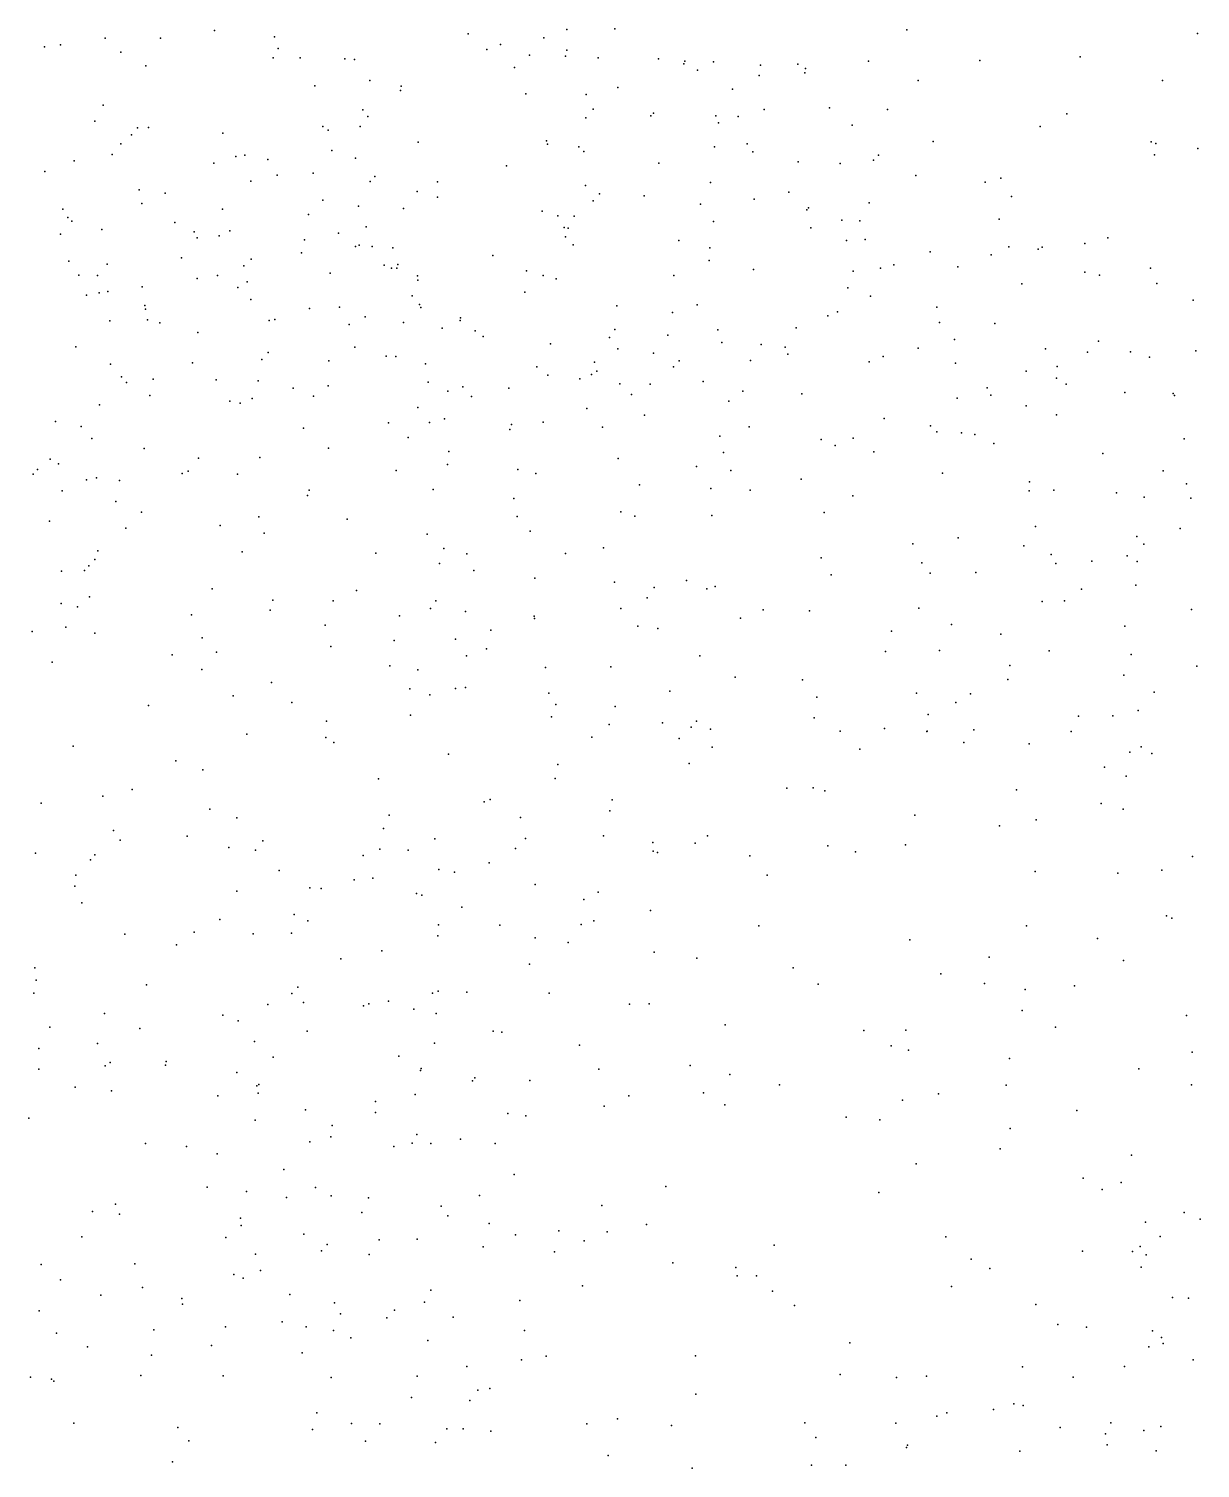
# Model space of a CAD drawing. Header units: metres. Extents: x -25 to 25, y -27.7 to 27.8.
# Drawn here: x 12.229 to 13.64, y -5.192 to -3.458 of the extents above; entities that cross this region are included whole.
import ezdxf

# ---------------------------------------------------------------- set-up
doc = ezdxf.new("R2010")
doc.units = ezdxf.units.M

msp = doc.modelspace()

# ---------------------------------------------------------------- linework, layer by layer
for p in [(12.453, -3.4604, 8.0291), (12.7584, -3.4642, 6.8579), (12.8772, -3.459, 15.157), (12.9349, -3.4582, 14.136), (13.2867, -3.4594, -16.5253), (13.6364, -3.464, -5.5021), (12.248, -3.4801, 16.5616), (12.2674, -3.4775, 2.4587), (12.3213, -3.4696, -4.3786), (12.3879, -3.4695, -8.8406), (12.5251, -3.4678, 8.3656), (12.5296, -3.4818, 11.6509), (12.7809, -3.4831, 7.2833), (12.7974, -3.4771, 7.0429), (12.8495, -3.4692, 16.3187), (12.8769, -3.484, -8.0964), (12.34, -3.4865, 11.6043), (12.5236, -3.4932, 7.7448), (12.5559, -3.4933, 8.964), (12.6097, -3.4943, 6.105), (12.6214, -3.4952, 16.42), (12.8323, -3.4899, 20.4424), (12.8753, -3.4912, -5.2179), (12.9147, -3.493, -7.2358), (12.9873, -3.4942, 11.0311), (13.0178, -3.5006, 11.2025), (13.0192, -3.4972, -16.2585), (13.0536, -3.4981, 10.5263), (13.1104, -3.5022, -0.7916), (13.1553, -3.5007, 20.4416), (13.2404, -3.4971, 14.0437), (13.3746, -3.4964, -11.4262), (13.4953, -3.4918, -16.8505), (12.37, -3.5027, 2.1837), (12.8142, -3.5048, 20.2612), (13.0343, -3.5081, 20.5799), (13.1087, -3.5143, -6.2864), (13.1638, -3.5112, 18.8585), (13.1646, -3.5062, 10.35), (12.5736, -3.527, 5.9329), (12.6397, -3.5204, -7.2974), (12.677, -3.5324, 6.6359), (12.6778, -3.5273, 6.4806), (12.8279, -3.5365, 11.6125), (12.9385, -3.529, 15.8619), (13.0767, -3.5308, 20.149), (13.3, -3.5204, 14.4969), (13.5942, -3.5205, 9.83), (12.3188, -3.5502, -7.5446), (12.9003, -3.5374, -7.8625), (13.1936, -3.5536, 14.6352), (12.3089, -3.5695, 2.6688), (12.6313, -3.5558, 18.6958), (12.6375, -3.5638, 7.4425), (12.8999, -3.5656, -6.1018), (12.9087, -3.555, 20.664), (12.9781, -3.5632, 14.9628), (12.9816, -3.5599, 16.0233), (13.0566, -3.563, 10.6989), (13.0596, -3.5715, 14.0565), (13.0833, -3.5639, 11.3666), (13.1149, -3.5554, -7.5926), (13.2634, -3.5554, 20.281), (13.4791, -3.5605, 10.0043), (12.353, -3.5861, 1.9467), (12.3599, -3.5773, 5.7433), (12.3734, -3.5772, -1.2859), (12.4629, -3.5841, -4.8169), (12.5831, -3.5758, 14.0829), (12.5899, -3.5805, 9.6527), (12.6281, -3.5758, 20.3865), (13.2207, -3.5744, 20.6255), (13.447, -3.5759, 18.8668), (12.34, -3.5966, 13.9657), (12.594, -3.6047, 9.0878), (12.6981, -3.5949, 20.6217), (12.8527, -3.5932, 5.4398), (12.854, -3.5973, -7.053), (12.8917, -3.6003, 18.7689), (12.8977, -3.606, 5.2248), (13.0548, -3.6004, 5.2335), (13.0943, -3.5967, 0.1689), (13.1009, -3.6063, 5.5571), (13.3183, -3.5941, 13.9019), (13.5808, -3.5945, -6.372), (13.5862, -3.5964, -11.566), (13.637, -3.6025, 13.5865), (12.2839, -3.6174, 10.1457), (12.3296, -3.6095, 18.6949), (12.4519, -3.6202, 8.0635), (12.4787, -3.6119, 18.6433), (12.4892, -3.6104, -8.2562), (12.517, -3.6156, 7.5676), (12.6225, -3.6141, 9.3392), (12.8045, -3.6234, 16.3137), (12.9877, -3.62, 5.664), (13.1555, -3.6184, 10.5241), (13.2064, -3.6203, -5.4189), (13.2463, -3.6163, 5.3001), (13.2523, -3.6105, 20.0873), (13.5849, -3.6102, 14.3633), (12.2487, -3.6299, 20.3052), (12.5282, -3.6345, 8.2457), (12.5718, -3.6323, -16.3094), (12.6458, -3.6362, 5.336), (13.2975, -3.635, 18.8265), (13.3997, -3.6382, 10.1812), (12.362, -3.6522, 20.1977), (12.3934, -3.6561, 7.7335), (12.4967, -3.6416, 2.0923), (12.6403, -3.642, 7.2031), (12.697, -3.6543, 19.9595), (12.7215, -3.6425, -5.1337), (12.8996, -3.6471, 5.824), (12.9165, -3.6568, 20.8077), (13.05, -3.6435, 5.0787), (13.1446, -3.655, 20.7651), (13.381, -3.643, 20.52), (12.2703, -3.6753, 11.4404), (12.3654, -3.6687, 16.5537), (12.4624, -3.6756, -7.2567), (12.5834, -3.6648, 11.5422), (12.6262, -3.672, 8.5739), (12.6805, -3.6747, 6.8236), (12.7215, -3.661, 5.1328), (12.9087, -3.6656, 15.1728), (12.9702, -3.6593, 16.1481), (13.0379, -3.6694, 18.7679), (13.1026, -3.6635, 14.7944), (13.1681, -3.6737, 11.1384), (13.2412, -3.6678, -0.1546), (13.4127, -3.6601, 5.3756), (12.2763, -3.6856, -16.3503), (12.281, -3.69, -4.1614), (12.4052, -3.6915, 20.5278), (12.5661, -3.6818, 20.6631), (12.8473, -3.678, -0.9525), (12.8664, -3.6833, 6.0054), (12.8859, -3.684, -7.6121), (13.0539, -3.6905, -6.728), (13.1663, -3.6763, 5.7142), (13.2084, -3.6888, 0.671), (13.2299, -3.6895, 19.9212), (13.3976, -3.6875, 5.1893), (12.2675, -3.7054, 1.7065), (12.3172, -3.6999, 5.5364), (12.4282, -3.7027, -8.0292), (12.4319, -3.7099, 7.8922), (12.4584, -3.7074, 7.3589), (12.4714, -3.7015, 5.4128), (12.602, -3.7043, 2.2011), (12.6355, -3.6969, -1.066), (12.8738, -3.6975, 11.5001), (12.8756, -3.7088, 6.1668), (12.8789, -3.6982, 15.3746), (13.1709, -3.698, 10.9647), (13.5287, -3.71, 20.2476), (12.5611, -3.7126, 16.4319), (12.6228, -3.7205, 8.3798), (12.6269, -3.719, 2.4595), (12.6428, -3.7203, 18.559), (12.6676, -3.7222, 20.7767), (12.8849, -3.7185, 15.5435), (13.0118, -3.7132, 19.8244), (13.0494, -3.7222, 20.8735), (13.2137, -3.7132, 10.6365), (13.2364, -3.7121, 14.654), (13.3145, -3.7269, -0.3814), (13.4092, -3.7209, 14.4961), (13.4446, -3.7238, 20.0284), (13.4495, -3.7211, 18.7849), (13.5009, -3.7168, -16.9753), (12.2776, -3.7383, 3.8222), (12.3236, -3.7417, 19.9131), (12.4129, -3.7341, 2.8892), (12.4882, -3.7436, 14.0748), (12.497, -3.7358, 19.91), (12.5577, -3.7281, 7.0709), (12.6573, -3.7429, 9.0576), (12.6737, -3.7422, 9.261), (12.7879, -3.7314, 14.119), (13.0485, -3.7371, -7.0304), (13.271, -3.7425, 20.7924), (13.348, -3.745, 10.3782), (13.3882, -3.7305, -11.2007), (12.2896, -3.7551, 18.5783), (12.312, -3.7552, -8.9189), (12.4319, -3.7591, 7.1722), (12.4564, -3.7552, 10.0879), (12.592, -3.7524, 2.7177), (12.6659, -3.7467, 8.8657), (12.6724, -3.7467, 5.0099), (12.6972, -3.7559, -6.0102), (12.6978, -3.761, 9.4884), (12.8287, -3.7496, 4.9066), (12.8487, -3.7553, -6.6115), (12.8643, -3.7595, -6.3928), (13.0059, -3.7553, 5.9559), (13.102, -3.7483, 4.8867), (13.2219, -3.7501, 10.7868), (13.2549, -3.7465, -6.5678), (13.501, -3.7514, 5.5342), (13.5187, -3.7549, 5.27), (13.5801, -3.7465, 0.9892), (12.2986, -3.779, 7.7774), (12.314, -3.7764, 7.3265), (12.3242, -3.7745, 3.6304), (12.3659, -3.769, -5.8076), (12.4811, -3.7697, 18.4752), (12.492, -3.7629, 11.4363), (12.8267, -3.7755, 6.4868), (13.2154, -3.7704, 11.3751), (13.425, -3.7654, 5.6879), (13.5877, -3.7652, -11.1063), (12.3691, -3.7914, 3.0738), (12.3696, -3.7961, -4.5048), (12.4964, -3.7844, 5.1205), (12.5672, -3.7951, -4.9783), (12.6034, -3.7936, 2.0275), (12.6908, -3.7798, 8.6645), (12.6995, -3.7904, 2.3259), (12.7011, -3.7941, 2.5823), (12.9375, -3.7918, 18.6533), (13.0339, -3.7905, 14.0622), (13.2429, -3.7804, 18.7382), (13.3225, -3.7937, 4.9267), (13.6314, -3.7852, 14.4028), (12.3269, -3.8099, 14.0308), (12.3721, -3.8088, 3.241), (12.387, -3.8123, 3.397), (12.5187, -3.8096, 8.0973), (12.5255, -3.8084, 6.9053), (12.615, -3.8142, 2.9998), (12.6344, -3.8053, -6.8982), (12.6806, -3.8118, 2.8345), (12.7488, -3.8096, 6.6506), (12.7489, -3.8062, 16.3059), (13.0043, -3.7998, 15.0576), (13.1912, -3.804, 0.1277), (13.2031, -3.799, 19.7733), (13.3259, -3.8119, 10.5185), (13.3923, -3.813, 0.8334), (12.4327, -3.824, -4.7682), (12.727, -3.8189, -7.5718), (12.7666, -3.8221, 19.7168), (12.7762, -3.8288, 3.2197), (12.9283, -3.8299, 6.306), (12.9351, -3.8203, 15.2196), (12.9987, -3.8273, 4.2323), (13.0589, -3.821, 4.7515), (13.1532, -3.8183, 4.1214), (12.2857, -3.8412, 4.1216), (12.5173, -3.8483, 1.8375), (12.6218, -3.8415, 3.3326), (12.8573, -3.8376, 3.0218), (12.9387, -3.8436, 4.077), (12.9816, -3.8489, 3.9277), (13.0639, -3.8362, 4.3757), (13.1113, -3.8386, -0.7614), (13.1401, -3.8418, -5.4359), (13.3, -3.8427, 10.9172), (13.3439, -3.8326, 3.8837), (13.4535, -3.8437, 4.0217), (13.5042, -3.8479, 5.0305), (13.5172, -3.8346, 19.8237), (13.5558, -3.8474, -17.1617), (13.6344, -3.8463, 5.3462), (12.3276, -3.8621, 10.2523), (12.4263, -3.8607, 3.7822), (12.5097, -3.8564, -7.7088), (12.5905, -3.8581, 20.8763), (12.6597, -3.8527, 18.4479), (12.6712, -3.853, 9.8036), (12.7071, -3.8619, 2.1669), (12.8409, -3.8652, 4.3281), (12.9103, -3.8599, 3.3744), (13.0057, -3.8655, 3.125), (13.0122, -3.8583, 15.8455), (13.0981, -3.8576, 6.0433), (13.1434, -3.8501, 4.5736), (13.2413, -3.8592, 3.7094), (13.258, -3.853, 4.3897), (13.345, -3.8609, 13.8471), (13.4676, -3.8648, 13.7401), (13.5787, -3.8539, 13.6126), (12.3408, -3.8774, -7.1172), (12.379, -3.8802, 7.8753), (12.4549, -3.8809, -1.0441), (12.5055, -3.8822, -16.3705), (12.8543, -3.8756, 4.5399), (12.8927, -3.8799, 3.743), (12.9068, -3.8747, 2.7011), (12.9134, -3.8707, 3.569), (13.0413, -3.883, 3.4569), (13.4301, -3.8705, -5.5885), (13.4666, -3.8791, 4.2355), (12.3469, -3.8844, 19.7201), (12.3751, -3.9001, -17.886), (12.5477, -3.8912, 3.6344), (12.5722, -3.9007, 19.6862), (12.5899, -3.8881, 9.9793), (12.7101, -3.884, 8.4678), (12.734, -3.8947, 3.622), (12.7517, -3.8894, 4.6726), (12.8074, -3.8909, 11.41), (12.9409, -3.8859, 15.6378), (12.9549, -3.8989, -16.5152), (12.9773, -3.8862, 11.445), (13.0892, -3.8946, 3.2761), (13.16, -3.8978, 14.8025), (13.3833, -3.8905, 3.6329), (13.3876, -3.8995, 18.6863), (13.4785, -3.8864, 5.7933), (13.5491, -3.8963, 3.7881), (13.6071, -3.8975, 3.9362), (13.6089, -3.9001, 18.6815), (12.3143, -3.9113, -17.369), (12.4714, -3.9069, 4.9762), (12.4837, -3.9093, 3.9793), (12.4982, -3.9035, 11.3303), (12.6975, -3.9144, 6.7606), (12.7622, -3.9011, 3.9581), (12.9012, -3.9157, 19.6159), (13.072, -3.9066, 18.6151), (13.3472, -3.9031, 4.7386), (13.4301, -3.9125, 19.6802), (12.2612, -3.9314, 1.534), (12.6624, -3.9327, 4.2376), (12.7116, -3.9324, 9.1289), (12.7299, -3.928, 9.4993), (12.8105, -3.9347, -7.4117), (12.8488, -3.9319, -0.828), (12.9707, -3.9237, 16.1431), (13.2594, -3.9277, 3.4694), (13.4666, -3.923, 10.3664), (12.2921, -3.9372, -7.8044), (12.3053, -3.9517, 11.2682), (12.5598, -3.9392, -17.5487), (12.6859, -3.9505, -6.3049), (12.8086, -3.9409, 14.1248), (12.92, -3.9382, 15.3962), (13.0613, -3.9487, 6.2299), (13.0966, -3.9378, 2.8791), (13.1832, -3.953, 3.1437), (13.2221, -3.9511, 6.0547), (13.3149, -3.9364, -0.5022), (13.3226, -3.9438, 0.6604), (13.3523, -3.9447, -16.9553), (13.3686, -3.9468, 10.7792), (13.6206, -3.9523, -5.6699), (12.3683, -3.9637, 4.2219), (12.59, -3.9633, 8.1211), (12.735, -3.9672, 8.827), (13.0657, -3.9685, 2.6679), (13.2003, -3.9601, 20.9825), (13.2466, -3.9677, 3.3141), (13.3914, -3.9576, 11.0638), (13.5227, -3.9698, 14.4969), (12.255, -3.9767, -4.0462), (12.2648, -3.9821, 4.3595), (12.4334, -3.9755, -18.1256), (12.5075, -3.9745, 14.1131), (12.7335, -3.9829, 9.6514), (12.939, -3.9759, 21.0191), (13.0334, -3.9854, 14.0614), (12.2346, -3.9945, -16.9777), (12.2395, -3.9889, 10.3937), (12.2986, -4.0014, 7.8169), (12.3109, -3.9989, -16.463), (12.3383, -4.0023, -4.3168), (12.414, -3.9937, 10.219), (12.4213, -3.9909, -6.0247), (12.4805, -3.9947, 4.842), (12.6714, -3.9903, 11.306), (12.8181, -3.9892, 16.2318), (12.8397, -3.9937, 18.426), (13.0745, -3.9901, -6.7474), (13.1594, -4.0007, 11.4074), (13.3296, -3.9936, -0.2089), (13.4343, -4.0037, 5.9505), (13.5954, -3.9905, 3.6032), (12.2695, -4.0146, 20.9288), (12.5648, -4.0203, 16.3946), (12.5667, -4.0141, 4.4596), (12.7161, -4.013, 19.545), (12.9647, -4.0074, 6.4814), (13.0504, -4.0121, 15.9141), (13.0978, -4.014, 14.9296), (13.2214, -4.0209, 18.6028), (13.4338, -4.0149, 20.9082), (13.4636, -4.0138, 19.5321), (13.5392, -4.017, 4.7861), (13.5723, -4.0224, 13.5988), (13.6233, -4.0062, 4.9627), (12.3341, -4.0277, -6.9062), (12.8133, -4.0238, 6.7181), (13.6287, -4.0236, 1.0088), (12.2543, -4.0512, 19.5209), (12.3649, -4.0404, -18.3173), (12.4595, -4.0563, 7.0031), (12.5061, -4.0459, -4.8184), (12.6125, -4.049, 9.9762), (12.8172, -4.0456, -5.2125), (12.9422, -4.0402, 15.2328), (12.959, -4.0452, 2.3263), (13.0517, -4.0443, -16.774), (13.1868, -4.0407, 6.1783), (12.3462, -4.0596, 4.9093), (12.5127, -4.0658, 18.2144), (12.7089, -4.0668, -17.2942), (12.8328, -4.0634, -16.5845), (13.3483, -4.0715, 3.1335), (13.4416, -4.0578, 10.9437), (13.5634, -4.0698, 5.8711), (13.6158, -4.0602, 4.4926), (12.3123, -4.0869, 4.5171), (12.4862, -4.0883, -6.4221), (12.6469, -4.0899, 14.1187), (12.7291, -4.084, 9.4333), (12.7567, -4.0908, 8.4959), (12.8754, -4.0901, -17.5396), (12.9214, -4.0835, 15.549), (13.2936, -4.0786, 2.8918), (13.4276, -4.0811, 3.3005), (13.4603, -4.0916, 13.7044), (13.572, -4.0791, 10.3108), (12.3015, -4.105, 16.598), (12.3086, -4.0976, 1.5087), (12.7237, -4.1022, 9.1112), (13.1832, -4.0953, 13.9461), (13.3045, -4.1016, 13.848), (13.4661, -4.1021, 10.6198), (13.5094, -4.0993, 10.4525), (13.552, -4.093, 3.4241), (13.5637, -4.1, -17.7291), (12.2686, -4.1117, 11.2096), (12.2964, -4.1105, -7.6493), (12.7651, -4.1107, -18.0558), (12.8385, -4.1199, 2.1258), (12.9345, -4.1247, 6.6296), (13.0213, -4.1229, 19.4423), (13.1954, -4.1161, 19.4609), (13.3146, -4.114, 11.2935), (13.3696, -4.113, -6.4234), (12.3022, -4.1425, -16.6437), (12.45, -4.1326, 14.0776), (12.6237, -4.1349, -17.0667), (12.9821, -4.1311, 21.078), (13.0456, -4.1328, 11.3719), (13.0559, -4.1298, -5.394), (13.4969, -4.1331, 19.379), (13.5622, -4.1282, 20.918), (12.2683, -4.1504, 13.9779), (12.288, -4.1546, 21.0454), (12.5199, -4.1585, 7.9935), (12.5231, -4.1464, 21.0592), (12.5957, -4.1474, -0.7688), (12.7128, -4.1566, 9.289), (12.7194, -4.1471, 9.5748), (12.7552, -4.1599, 8.8523), (12.9421, -4.1564, -17.8915), (12.9737, -4.1438, 18.4832), (13.1136, -4.1579, 14.8457), (13.1694, -4.1592, 21.0519), (13.3011, -4.1562, 0.3919), (13.4495, -4.1481, 18.7587), (13.4763, -4.1471, 11.1796), (13.6293, -4.1578, -5.7304), (12.425, -4.1639, 1.5971), (12.5862, -4.1765, -18.3254), (12.6754, -4.1655, 9.8114), (12.8379, -4.1656, 11.2857), (12.838, -4.1685, -7.1718), (12.9626, -4.1777, -6.8813), (13.0861, -4.1681, 6.4554), (13.3404, -4.1756, 21.0228), (13.5492, -4.1777, 13.5954), (12.2334, -4.1843, -0.9733), (12.2737, -4.179, 18.0543), (12.3089, -4.1863, 7.8146), (12.4381, -4.1917, -4.6024), (12.6691, -4.195, -7.3898), (12.7429, -4.1933, 19.409), (12.7854, -4.1826, 18.3427), (12.9867, -4.1805, 16.0975), (13.2679, -4.1838, -5.5352), (13.3999, -4.1875, 2.8186), (12.402, -4.2124, 10.2633), (12.4553, -4.2091, 16.4591), (12.5931, -4.2024, 1.7731), (12.7804, -4.2049, -16.8349), (13.2608, -4.2082, -17.245), (13.3257, -4.207, 19.3587), (13.4579, -4.2075, 3.0476), (13.5567, -4.2118, 14.5132), (12.2575, -4.2212, 19.4163), (12.4377, -4.23, -13.138), (12.6638, -4.2254, 21.1215), (12.6976, -4.2304, 11.2255), (12.7564, -4.2136, 16.2394), (12.8515, -4.2275, 21.1261), (12.9299, -4.2269, 14.0426), (13.0374, -4.2136, -17.4749), (13.4105, -4.2253, -17.588), (13.6358, -4.226, -18.01), (12.5216, -4.2458, 18.184), (13.0798, -4.2391, -17.7023), (13.161, -4.2422, 19.3521), (13.408, -4.242, 6.1311), (13.5478, -4.2369, 10.5175), (12.4754, -4.2617, 11.1849), (12.6882, -4.2534, 8.2045), (12.7122, -4.2605, 14.0705), (12.7432, -4.2527, 1.9435), (12.755, -4.2518, 8.3783), (12.8554, -4.2583, 15.4872), (13.0011, -4.256, 15.8641), (13.1781, -4.2634, 14.7343), (13.2981, -4.2583, 13.8072), (13.3631, -4.2592, 2.4626), (13.5843, -4.2573, 19.0937), (12.3735, -4.2733, -7.5202), (12.5459, -4.2697, 10.0164), (12.8637, -4.272, -18.1787), (12.9355, -4.2746, -5.2519), (13.3454, -4.2697, 0.191), (13.5649, -4.2794, 3.2301), (12.5876, -4.2923, -4.8107), (12.6889, -4.2851, -12.9506), (12.8588, -4.2868, 15.1996), (12.928, -4.2961, 18.5144), (12.9925, -4.2942, 19.3136), (13.027, -4.2995, 18.6531), (13.0332, -4.2922, 14.8668), (13.1749, -4.2882, 18.782), (13.3124, -4.284, 18.8761), (13.4934, -4.2863, -6.3525), (13.5344, -4.2859, 10.765), (12.4916, -4.3079, 21.1507), (12.5869, -4.3117, 8.0614), (12.9073, -4.3116, 6.7649), (13.0125, -4.3129, 11.3023), (13.0503, -4.302, 13.9484), (13.2061, -4.3042, 6.3916), (13.2598, -4.301, 2.2811), (13.3107, -4.3045, 6.2635), (13.311, -4.3042, 19.1853), (13.3674, -4.3028, 19.0351), (13.4846, -4.3045, 0.9788), (12.2826, -4.3221, 10.477), (12.5965, -4.3177, 19.3804), (12.7347, -4.3318, 8.9821), (13.0522, -4.3233, 6.6137), (13.2301, -4.3259, 11.3674), (13.3551, -4.3178, 0.7829), (13.4338, -4.3194, 13.6669), (13.5549, -4.3294, 6.0213), (13.5688, -4.3231, 11.0359), (13.5815, -4.331, 13.5383), (12.4064, -4.3401, 18.0872), (12.4388, -4.3508, -12.8343), (12.8663, -4.3442, 2.0054), (13.0246, -4.3433, 21.1482), (13.5244, -4.3476, 21.0369), (12.6504, -4.3618, 9.5518), (12.8629, -4.3611, 15.6488), (13.5508, -4.3585, 3.0334), (12.3182, -4.3827, -18.6548), (12.3535, -4.3746, 16.5215), (12.7848, -4.3865, 19.2701), (13.1422, -4.3728, 18.9623), (13.1736, -4.3726, 13.8464), (13.1877, -4.3759, 19.1236), (13.4187, -4.3748, 0.0041), (12.2441, -4.3911, -13.2813), (12.4474, -4.3983, 1.6292), (12.7777, -4.3895, 8.6269), (12.929, -4.4002, 19.2127), (12.9316, -4.387, -0.5656), (13.5206, -4.3912, 2.6039), (13.5472, -4.398, 2.7684), (12.4796, -4.4088, -4.631), (12.6633, -4.4056, 9.2619), (12.8214, -4.4084, 21.1898), (13.2963, -4.4053, 0.4643), (13.3981, -4.4183, 2.325), (13.4422, -4.411, -5.6362), (12.3312, -4.4237, 13.8797), (12.3394, -4.4354, 10.388), (12.4199, -4.4305, 19.3689), (12.5109, -4.4363, -0.7222), (12.6563, -4.4214, 13.9689), (12.7183, -4.4338, -7.1996), (12.8272, -4.4336, -6.9798), (12.9214, -4.4302, 18.7018), (12.9805, -4.4385, -18.2331), (13.0466, -4.4303, 14.7507), (12.2374, -4.451, 19.3501), (12.3087, -4.4533, 7.2832), (12.4701, -4.4442, 7.171), (12.5021, -4.4475, 7.9579), (12.6317, -4.4541, 1.8111), (12.6518, -4.4464, 18.2503), (12.6859, -4.4475, -18.5101), (12.8154, -4.4456, -12.7853), (12.981, -4.4488, 18.8429), (12.9862, -4.4503, 13.9058), (13.0318, -4.4393, 19.0583), (13.0975, -4.4544, 11.2948), (13.1913, -4.4423, 6.5138), (13.2246, -4.4496, 14.61), (13.285, -4.441, 21.1341), (13.6304, -4.4551, 3.1481), (12.3037, -4.4593, 17.9508), (12.5308, -4.472, 9.9184), (12.7228, -4.4709, 11.1395), (12.7837, -4.463, 15.2996), (13.5936, -4.4718, 2.912), (12.2858, -4.4777, 11.0788), (12.6209, -4.4834, 9.4188), (12.6435, -4.4812, 7.0592), (12.742, -4.474, 16.2034), (12.839, -4.489, 14.9791), (13.1183, -4.4775, 2.0738), (13.4411, -4.4733, -18.0047), (13.5406, -4.4752, 6.1072), (12.2846, -4.4909, -4.4695), (12.4797, -4.497, 18.088), (12.5676, -4.4929, 21.235), (12.5814, -4.4938, -13.2079), (12.6962, -4.4999, 19.2026), (12.7023, -4.5017, -4.9193), (12.8976, -4.5069, 16.0112), (12.9149, -4.4983, 6.8446), (12.293, -4.511, -7.4023), (12.5489, -4.5249, 19.2802), (12.7505, -4.5164, 8.3862), (12.9778, -4.5201, -5.1827), (12.4593, -4.5311, 16.4154), (12.5653, -4.5326, 9.5939), (12.7225, -4.5375, 18.4146), (12.7964, -4.5379, 18.6115), (12.8943, -4.5372, 14.8368), (12.9098, -4.5327, 1.9787), (13.1084, -4.5389, 13.7808), (13.4305, -4.5389, 14.4753), (13.5994, -4.5267, -5.7501), (13.6058, -4.5296, 21.0802), (12.3449, -4.5487, 13.7724), (12.4282, -4.5463, 11.0368), (12.4994, -4.5482, 13.8303), (12.5456, -4.5475, -7.3533), (12.7219, -4.5508, 9.0331), (12.8391, -4.5532, 18.8114), (12.8786, -4.5586, 15.8197), (13.2901, -4.5557, 11.3308), (13.5163, -4.5541, 2.4291), (12.4069, -4.5615, 7.857), (12.6542, -4.5689, 9.2068), (12.9821, -4.5703, 21.2078), (13.3855, -4.5764, 13.6517), (12.2363, -4.5894, 0.465), (12.605, -4.5784, -12.7273), (12.8323, -4.585, 13.8385), (13.0338, -4.5776, -6.5871), (13.1496, -4.5894, 6.6406), (13.5474, -4.5805, 13.5606), (12.2379, -4.6043, 16.618), (12.3708, -4.6099, 10.2849), (13.1797, -4.6089, -0.4203), (13.3273, -4.5964, 0.2874), (13.3801, -4.608, -0.3168), (13.4883, -4.6109, -6.3487), (12.2353, -4.6197, 7.6946), (12.5458, -4.6201, 1.7731), (12.553, -4.6127, 8.0206), (12.7155, -4.6197, -7.0157), (12.7223, -4.6173, 15.4852), (12.7568, -4.6187, 8.871), (12.8559, -4.62, -6.7522), (13.429, -4.6153, 0.9859), (12.3205, -4.6444, -0.7897), (12.463, -4.6462, 0.9442), (12.5171, -4.6334, 0.4256), (12.56, -4.6309, 9.4259), (12.6322, -4.6351, 18.2314), (12.6387, -4.6327, 13.7828), (12.6622, -4.6293, 19.0846), (12.6929, -4.639, 15.2233), (12.7197, -4.6444, -13.128), (12.9525, -4.6329, -0.5113), (12.9762, -4.6327, 11.1437), (13.4253, -4.6406, 2.2552), (12.2545, -4.6606, 0.117), (12.3631, -4.6625, 7.3378), (12.4815, -4.6531, 18.0101), (13.0678, -4.658, -18.3344), (13.4654, -4.6608, 21.1633), (13.6234, -4.6469, 2.7784), (12.3118, -4.6805, 1.3637), (12.5011, -4.6782, 9.8071), (12.5645, -4.6656, -4.8341), (12.7178, -4.6801, 8.3321), (12.7885, -4.6655, 10.9871), (12.7988, -4.6668, 15.7138), (13.2346, -4.6646, 21.1949), (13.2853, -4.6643, -5.451), (12.2412, -4.6866, 17.7195), (12.5236, -4.6967, 21.3006), (12.6747, -4.6956, 18.3749), (12.8925, -4.6823, 6.9305), (13.2676, -4.6831, -6.3707), (13.2886, -4.6883, 6.5147), (13.4101, -4.6985, -18.1348), (13.63, -4.6909, 6.0532), (12.2414, -4.7114, -7.3049), (12.3212, -4.7073, 16.4903), (12.327, -4.7033, 10.4309), (12.3939, -4.7067, -18.7964), (12.3946, -4.7021, 19.2271), (12.4798, -4.7154, 7.926), (12.7008, -4.713, 0.6842), (12.7017, -4.7105, 9.0836), (12.9158, -4.7113, -18.5376), (13.0257, -4.7071, 2.0064), (13.5657, -4.7108, 2.51), (12.285, -4.733, 21.3356), (12.5037, -4.7316, 7.2607), (12.5063, -4.7297, -13.3871), (12.7635, -4.7255, 8.5699), (12.7664, -4.7219, 8.7556), (12.8325, -4.7251, 1.9566), (13.0732, -4.7176, 14.5704), (13.1333, -4.7304, 13.7114), (13.4063, -4.7307, 11.3088), (13.6292, -4.7304, 1.1662), (12.3287, -4.7374, 13.576), (12.4567, -4.7433, -7.2743), (12.5056, -4.7402, 13.6524), (12.6467, -4.7501, 15.4197), (12.6944, -4.7419, -18.7132), (12.9516, -4.7433, 13.7255), (13.0416, -4.7399, -5.1968), (13.2814, -4.7486, 14.4566), (13.3246, -4.741, 13.6766), (12.5623, -4.7602, 10.8518), (12.6466, -4.7635, 18.8373), (12.806, -4.7647, 16.102), (12.8276, -4.7675, 15.8626), (12.9221, -4.7561, -6.4893), (13.0673, -4.7545, 21.224), (13.4911, -4.7613, 14.3979), (12.2292, -4.7704, -12.7778), (12.5018, -4.7728, 0.0627), (12.5946, -4.779, 1.8444), (13.2134, -4.7691, 2.0907), (13.2539, -4.7723, 0.5823), (13.4109, -4.7828, 0.1621), (12.3696, -4.801, 10.2909), (12.5676, -4.7988, 1.7355), (12.5931, -4.7927, 9.3405), (12.6907, -4.8005, 0.1874), (12.6963, -4.7899, -12.6993), (12.7132, -4.8009, 1.2369), (12.749, -4.7956, 14.8115), (12.7908, -4.8008, 0.998), (12.4193, -4.8045, 1.7662), (12.456, -4.8134, 16.3535), (12.6686, -4.8044, 8.2467), (13.3989, -4.8072, 2.2522), (13.5571, -4.815, -5.6497), (12.5364, -4.8322, -0.6038), (13.2977, -4.8254, 0.8057), (12.4441, -4.8536, 10.069), (12.5746, -4.854, 17.9946), (12.8135, -4.8383, 10.8441), (12.9965, -4.8528, 10.9533), (13.499, -4.8425, 6.2903), (13.5445, -4.8477, -6.272), (12.4913, -4.8586, 9.8193), (12.5394, -4.8658, 9.5317), (12.5933, -4.8639, 18.7129), (12.6383, -4.8663, 1.9474), (12.7718, -4.8635, 1.5409), (13.2529, -4.8601, -0.384), (13.5219, -4.8562, 2.4237), (12.3061, -4.8829, 2.2067), (12.3335, -4.8738, 10.5852), (12.3383, -4.8862, 21.364), (12.6304, -4.884, 18.4572), (12.7257, -4.8763, 8.4191), (12.7337, -4.8879, 9.0319), (12.9191, -4.8757, 0.4382), (13.6205, -4.8841, 14.2565), (12.4842, -4.891, -18.8813), (12.4848, -4.8998, 18.8911), (12.7834, -4.8972, 15.9976), (12.8676, -4.906, -18.7192), (12.9731, -4.8986, 21.2488), (13.5739, -4.8957, 11.2661), (13.6398, -4.8921, 2.8036), (12.2931, -4.9133, -0.7014), (12.4665, -4.9141, 7.9277), (12.5604, -4.9099, 8.0817), (12.5885, -4.9225, -6.7913), (12.6512, -4.9169, 1.9209), (12.6967, -4.916, 21.3096), (12.8153, -4.9109, 13.6574), (12.8981, -4.9181, 6.9616), (12.9257, -4.9074, -5.1297), (13.1266, -4.9233, 6.7166), (13.3335, -4.9134, 6.4915), (13.5916, -4.9129, 2.6004), (12.502, -4.9343, -7.1114), (12.5817, -4.9301, 10.6746), (12.6389, -4.9347, 18.2762), (12.7762, -4.9254, 14.6762), (12.8622, -4.9314, 0.1432), (13.3639, -4.9403, 0.2979), (13.4979, -4.9306, 1.0144), (13.5581, -4.931, 8.0991), (13.5674, -4.9251, 0.0201), (13.5748, -4.9349, 8.2528), (12.2442, -4.9466, 17.5728), (12.357, -4.9457, -7.2632), (12.5081, -4.954, 17.8803), (13.0047, -4.9446, 0.9303), (13.0805, -4.9501, 13.682), (13.3863, -4.9515, -5.4368), (13.5688, -4.9498, 7.822), (12.2672, -4.9652, 16.4708), (12.3663, -4.9742, 13.4392), (12.4763, -4.9587, 10.4637), (12.4873, -4.963, 7.3104), (12.896, -4.9722, 1.6866), (13.0821, -4.9602, -18.5621), (13.1053, -4.9604, 2.1002), (13.3404, -4.9733, 14.3986), (12.3161, -4.9836, 7.7817), (12.4136, -4.9875, 15.3321), (12.5434, -4.9827, 14.7618), (12.5975, -4.9926, -5.0867), (12.7058, -4.9919, -18.8725), (12.7133, -4.9774, 16.126), (12.8204, -4.9899, 10.7166), (13.1248, -4.9789, 14.4809), (13.6065, -4.9862, 6.1515), (13.6257, -4.9871, 7.2074), (12.2417, -5.0024, 7.6476), (12.4142, -4.9945, 14.8459), (12.6046, -5.0062, 18.0216), (12.6697, -5.0015, -6.4586), (12.7403, -5.0099, 8.6165), (13.1514, -4.9961, 11.0031), (13.4419, -4.9949, 6.3659), (12.3798, -5.0252, 2.4478), (12.4659, -5.0217, 16.2911), (12.5342, -5.0156, 9.8022), (12.5633, -5.0217, -12.6797), (12.5961, -5.0262, 15.7025), (12.6602, -5.0109, 7.1891), (12.8263, -5.0261, 14.5523), (13.4682, -5.019, 14.3101), (13.5029, -5.0222, 13.5667), (13.5823, -5.0267, 8.4481), (12.2624, -5.0295, 7.4873), (12.4494, -5.044, 15.5094), (12.6169, -5.0348, 18.3918), (12.7099, -5.0383, 15.9291), (13.2177, -5.0408, 0.7197), (13.5931, -5.0345, -5.5659), (13.5954, -5.0417, 14.1889), (12.2997, -5.0456, 18.9403), (12.377, -5.0559, 1.8536), (12.5584, -5.053, 8.1509), (12.8224, -5.0613, -13.0229), (12.8524, -5.0572, 2.0417), (13.032, -5.0568, 6.8117), (13.5781, -5.0456, -0.2891), (13.6315, -5.0615, 2.807), (12.7566, -5.0696, 13.5865), (13.2061, -5.079, -6.1305), (13.4259, -5.0697, 21.177), (13.5488, -5.0693, 11.2263), (12.2312, -5.0824, 15.0054), (12.2565, -5.0847, 15.2645), (12.2592, -5.087, 13.3498), (12.3643, -5.0804, 21.3588), (12.4634, -5.0809, 18.6906), (12.5934, -5.0828, -13.3174), (12.6969, -5.0813, -0.257), (12.7845, -5.0959, 10.5428), (13.2739, -5.0827, 11.0739), (13.3103, -5.0812, -18.3179), (13.4868, -5.0822, 8.3127), (12.6899, -5.1068, 2.4268), (12.7603, -5.1105, 21.2853), (12.7698, -5.098, -6.2819), (13.0326, -5.1028, -5.2135), (13.4155, -5.1143, 8.0833), (12.5759, -5.1252, 7.2583), (13.3228, -5.1293, 0.9576), (13.3346, -5.1251, 13.598), (13.3909, -5.1212, 7.7243), (13.4266, -5.1166, 7.5083), (12.2835, -5.1379, 7.8271), (12.4086, -5.1431, 13.4012), (12.571, -5.1455, 13.4888), (12.6179, -5.1382, 16.1411), (12.652, -5.1386, 14.5423), (12.7326, -5.1445, 9.4138), (12.7521, -5.1447, 8.8875), (12.7854, -5.1475, 10.3499), (12.9012, -5.1387, 6.9473), (12.9381, -5.1326, 10.6447), (13.003, -5.1406, -0.5115), (13.1638, -5.1372, 10.9275), (13.2734, -5.1378, -0.4142), (13.471, -5.1429, 7.2412), (13.532, -5.1373, 6.3004), (13.5721, -5.1466, 8.5684), (13.5922, -5.1417, 0.9524), (12.4219, -5.1592, 7.3494), (12.6348, -5.1595, 10.0116), (12.7189, -5.161, 8.6733), (13.177, -5.1549, 6.637), (13.2874, -5.1644, 0.437), (13.5257, -5.1505, -18.2427), (13.5278, -5.1639, 13.5063), (12.927, -5.1768, 2.1472), (13.286, -5.1672, 14.3568), (13.4226, -5.1714, 6.4203), (13.5866, -5.1712, 6.7211), (12.4024, -5.1844, -13.4157), (13.0279, -5.192, 2.2635), (13.1718, -5.1884, -18.6116), (13.2131, -5.1885, 1.1341)]:
    msp.add_point(p)

doc.saveas('drawing.dxf')
